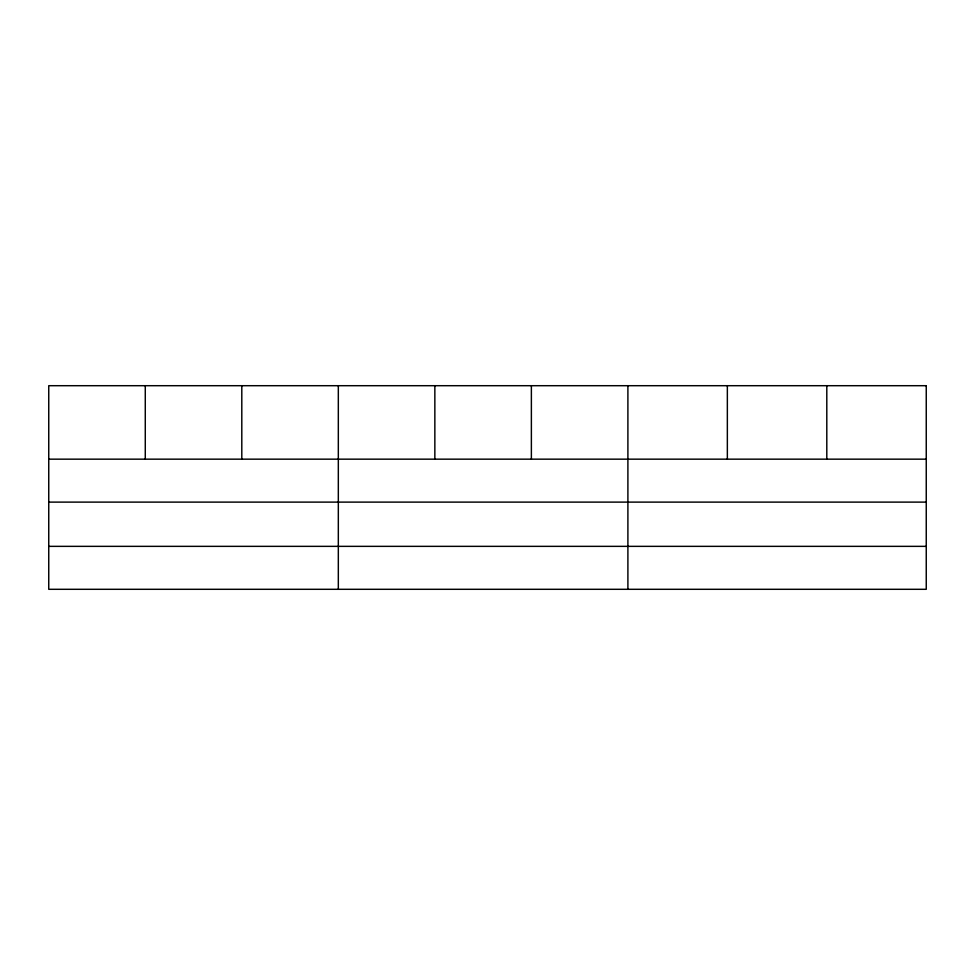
<?xml version="1.0" encoding="UTF-8"?>
<svg xmlns="http://www.w3.org/2000/svg" width="975" height="975" viewBox="0 0 975 975"><rect width="100%" height="100%" fill="white"/><g stroke="black" fill="none" stroke-linecap="round" stroke-linejoin="round"><path stroke-width="1.46" d="M48.75 459.164L926.25 459.164M48.75 502.113L926.25 502.113M48.75 546.353L926.25 546.353M826.8 385.698L826.8 459.164M727.35 385.698L727.35 459.164M627.9 385.698L627.9 589.302M531.375 385.698L531.375 459.164M434.85 385.698L434.85 459.164M338.325 385.698L338.325 589.302M241.8 385.698L241.8 459.164M145.275 385.698L145.275 459.164M926.25 385.698L48.75 385.698L48.75 589.302L926.25 589.302L926.25 385.698"/></g></svg>
